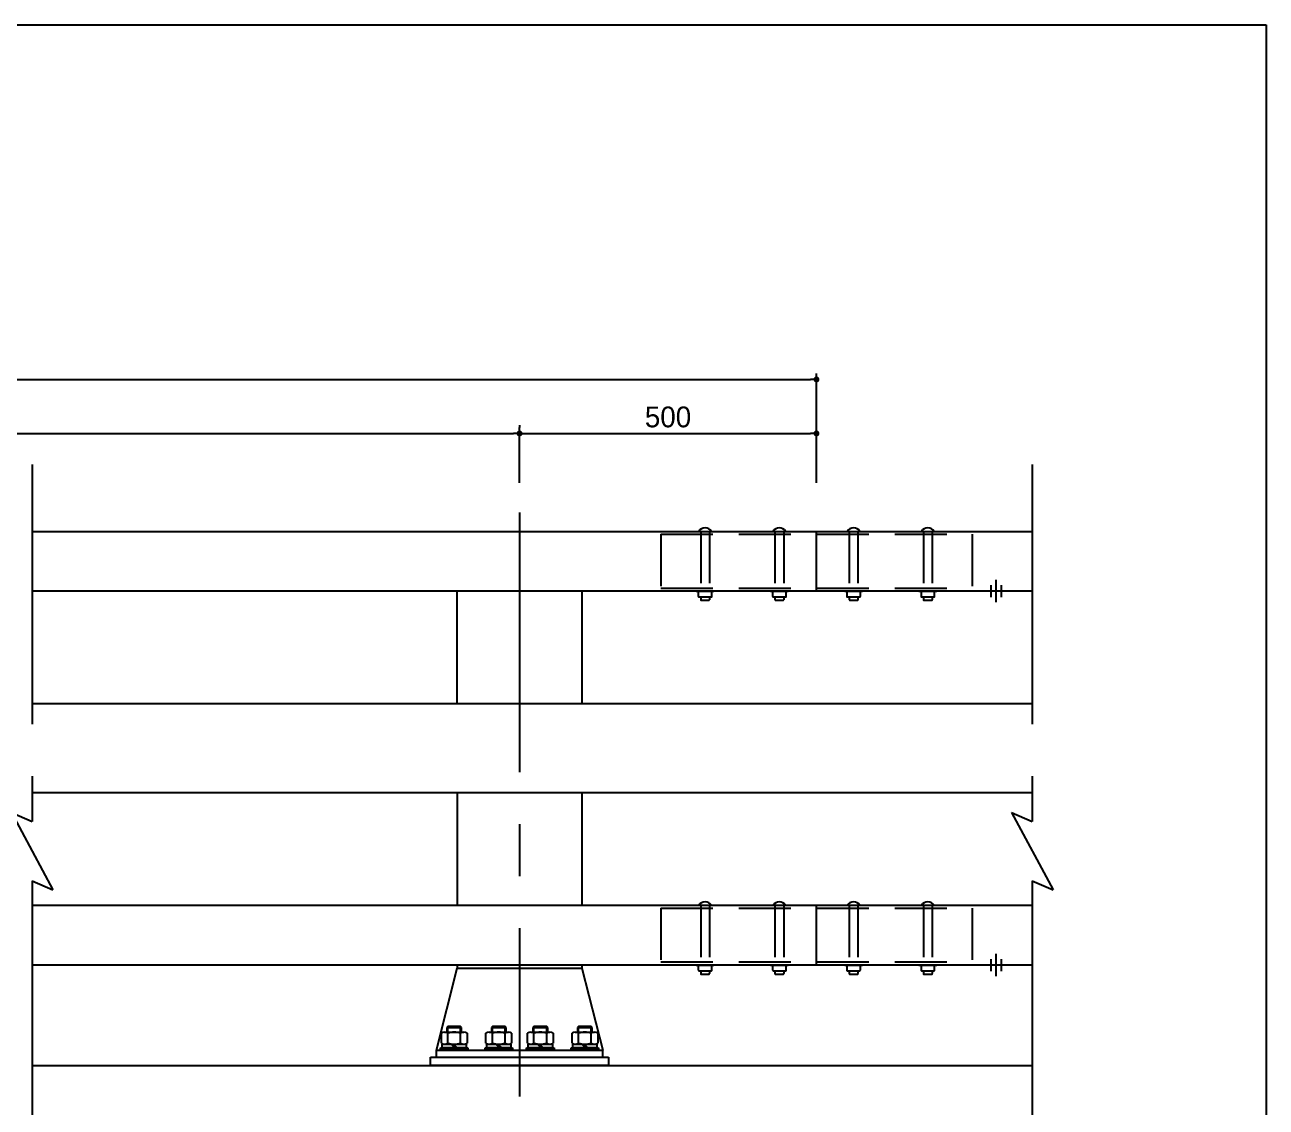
# Model space of a CAD drawing. Header units: metres. Extents: x 185094 to 267743, y 19941 to 53123.
# Drawn here: x 264187 to 266278, y 38885 to 40708 of the extents above; entities that cross this region are included whole.
import ezdxf

# ---------------------------------------------------------------- set-up
doc = ezdxf.new("R2010")
doc.units = ezdxf.units.M
doc.header["$LTSCALE"] = 500
for name, pattern in [('CENTER', [2, 1.25, -0.25, 0.25, -0.25]), ('CENTER2', [1.125, 0.75, -0.125, 0.125, -0.125]), ('HIDDEN', [0.375, 0.25, -0.125])]:
    doc.linetypes.add(name, pattern=pattern)
for name, color, linetype in [('2', 3, 'Continuous'), ('5', 6, 'Continuous'), ('6', 4, 'Continuous'), ('DIML', 1, 'Continuous'), ('THIN', 3, 'Continuous')]:
    doc.layers.add(name, color=color, linetype=linetype)
doc.styles.add('휴먼고딕', font='HMKMG.TTF')

# ---------------------------------------------------------------- blocks, each defined once
blk = doc.blocks.new('_Dot')
at = {"color": 0, "linetype": 'ByBlock', "lineweight": -2}
blk.add_line((-0.5, 0), (-1, 0), dxfattribs=at)
at = {"color": 0, "linetype": 'ByBlock', "const_width": 0.5}
blk.add_lwpolyline([(-0.25, 0, 1), (0.25, 0, 1)], format="xyb", close=True, dxfattribs=at)

msp = doc.modelspace()

# ---------------------------------------------------------------- linework, layer by layer
for p, q in [((258412.3864, 40708.1171), (266277.7884, 40708.1171)), ((266277.7884, 40708.1171), (266277.7884, 35137.5536)), ((264888.8437, 38992.4752), (264888.8437, 39009.1259)), ((264894.2564, 39010.8005), (264926.7323, 39010.8005)), ((264894.2564, 39010.8005), (264926.7323, 39010.8005)), ((264899.6858, 39020.6755), (264897.9943, 39018.9841)), ((264897.9943, 39018.9841), (264897.9943, 39010.8005)), ((264899.669, 38992.4752), (264899.669, 39009.1259)), ((264921.3029, 39020.6755), (264899.6858, 39020.6755)), ((264922.9943, 39018.9841), (264921.3029, 39020.6755)), ((264921.3197, 38992.4752), (264921.3197, 39009.1259)), ((264922.9943, 39010.8005), (264922.9943, 39018.9841)), ((264932.145, 39009.1259), (264932.145, 38992.4752)), ((264963.8437, 38992.4752), (264963.8437, 39009.1259)), ((264969.2564, 39010.8005), (265001.7323, 39010.8005)), ((264969.2564, 39010.8005), (265001.7323, 39010.8005)), ((264974.6858, 39020.6755), (264972.9943, 39018.9841)), ((264972.9943, 39018.9841), (264972.9943, 39010.8005)), ((264974.669, 38992.4752), (264974.669, 39009.1259)), ((264996.3029, 39020.6755), (264974.6858, 39020.6755)), ((264997.9943, 39018.9841), (264996.3029, 39020.6755)), ((264996.3197, 38992.4752), (264996.3197, 39009.1259)), ((264997.9943, 39010.8005), (264997.9943, 39018.9841)), ((265007.145, 39009.1259), (265007.145, 38992.4752)), ((265033.8437, 38992.4752), (265033.8437, 39009.1259)), ((265039.2564, 39010.8005), (265071.7323, 39010.8005)), ((265039.2564, 39010.8005), (265071.7323, 39010.8005)), ((265044.6858, 39020.6755), (265042.9943, 39018.9841)), ((265042.9943, 39018.9841), (265042.9943, 39010.8005)), ((265044.669, 38992.4752), (265044.669, 39009.1259)), ((265066.3029, 39020.6755), (265044.6858, 39020.6755)), ((265067.9943, 39018.9841), (265066.3029, 39020.6755)), ((265066.3197, 38992.4752), (265066.3197, 39009.1259)), ((265067.9943, 39010.8005), (265067.9943, 39018.9841)), ((265077.145, 39009.1259), (265077.145, 38992.4752)), ((265108.8437, 38992.4752), (265108.8437, 39009.1259)), ((265114.2564, 39010.8005), (265146.7323, 39010.8005)), ((265114.2564, 39010.8005), (265146.7323, 39010.8005)), ((265119.6858, 39020.6755), (265117.9943, 39018.9841)), ((265117.9943, 39018.9841), (265117.9943, 39010.8005)), ((265119.669, 38992.4752), (265119.669, 39009.1259)), ((265141.3029, 39020.6755), (265119.6858, 39020.6755)), ((265142.9943, 39018.9841), (265141.3029, 39020.6755)), ((265141.3197, 38992.4752), (265141.3197, 39009.1259)), ((265142.9943, 39010.8005), (265142.9943, 39018.9841)), ((265152.145, 39009.1259), (265152.145, 38992.4752)), ((264890.2443, 38990.8005), (264930.7443, 38990.8005)), ((264890.2443, 38984.4255), (264890.2443, 38990.8005)), ((264930.7443, 38990.8005), (264930.7443, 38984.4255)), ((264965.2443, 38984.4255), (264965.2443, 38990.8005)), ((264965.2443, 38990.8005), (265005.7443, 38990.8005)), ((265005.7443, 38990.8005), (265005.7443, 38984.4255)), ((265035.2443, 38984.4255), (265035.2443, 38990.8005)), ((265035.2443, 38990.8005), (265075.7443, 38990.8005)), ((265075.7443, 38990.8005), (265075.7443, 38984.4255)), ((265110.2443, 38984.4255), (265110.2443, 38990.8005)), ((265110.2443, 38990.8005), (265150.7443, 38990.8005)), ((265150.7443, 38990.8005), (265150.7443, 38984.4255)), ((264887.3693, 38984.4255), (264933.6193, 38984.4255)), ((264887.3693, 38980.6755), (264887.3693, 38984.4255)), ((264933.6193, 38980.6755), (264887.3693, 38980.6755)), ((264930.7443, 38984.4255), (264890.2443, 38984.4255)), ((264933.6193, 38984.4255), (264933.6193, 38980.6755)), ((264962.3693, 38980.6755), (264962.3693, 38984.4255)), ((264962.3693, 38984.4255), (265008.6193, 38984.4255)), ((265008.6193, 38980.6755), (264962.3693, 38980.6755)), ((265005.7443, 38984.4255), (264965.2443, 38984.4255)), ((265008.6193, 38984.4255), (265008.6193, 38980.6755)), ((265032.3693, 38980.6755), (265032.3693, 38984.4255)), ((265032.3693, 38984.4255), (265078.6193, 38984.4255)), ((265078.6193, 38980.6755), (265032.3693, 38980.6755)), ((265075.7443, 38984.4255), (265035.2443, 38984.4255)), ((265078.6193, 38984.4255), (265078.6193, 38980.6755)), ((265107.3693, 38980.6755), (265107.3693, 38984.4255)), ((265107.3693, 38984.4255), (265153.6193, 38984.4255)), ((265153.6193, 38980.6755), (265107.3693, 38980.6755)), ((265150.7443, 38984.4255), (265110.2443, 38984.4255)), ((265153.6193, 38984.4255), (265153.6193, 38980.6755))]:
    msp.add_line(p, q)
at = {"color": 1, "linetype": 'CENTER', "ltscale": 0.7}
for p, q in [((264199.6797, 39967.1261), (264199.6797, 39365.9501)), ((265883.8568, 39967.1261), (265883.8568, 39365.9501)), ((265020.4943, 39886.2503), (265020.4943, 38902.7725)), ((264164.6797, 39380.9501), (264234.6797, 39250.9501)), ((264164.6797, 39380.9501), (264199.6797, 39365.9501)), ((265848.8568, 39380.9501), (265918.8568, 39250.9501)), ((265848.8568, 39380.9501), (265883.8568, 39365.9501)), ((264199.6797, 39265.9501), (264199.6797, 38604.7682)), ((264199.6797, 39265.9501), (264234.6797, 39250.9501)), ((265883.8568, 39265.9501), (265883.8568, 38744.8942)), ((265883.8568, 39265.9501), (265918.8568, 39250.9501))]:
    msp.add_line(p, q, dxfattribs=at)
at = {"color": 3, "linetype": 'HIDDEN', "ltscale": 0.7}
for p, q in [((265258.4943, 39850.0837), (265782.4943, 39850.0837)), ((265258.4943, 39850.0837), (265258.4943, 39759.2674)), ((265325.6474, 39854.6755), (265325.6474, 39754.6755)), ((265340.3413, 39854.6755), (265340.3413, 39754.6755)), ((265450.6474, 39854.6755), (265450.6474, 39754.6755)), ((265465.3413, 39854.6755), (265465.3413, 39754.6755)), ((265575.6474, 39854.6755), (265575.6474, 39754.6755)), ((265590.3413, 39854.6755), (265590.3413, 39754.6755)), ((265700.6474, 39854.6755), (265700.6474, 39754.6755)), ((265715.3413, 39854.6755), (265715.3413, 39754.6755)), ((265782.4943, 39850.0837), (265782.4943, 39759.2674)), ((265258.4943, 39759.2674), (265782.4943, 39759.2674)), ((265258.4943, 39220.0837), (265782.4943, 39220.0837)), ((265258.4943, 39220.0837), (265258.4943, 39129.2674)), ((265325.6474, 39224.6755), (265325.6474, 39124.6755)), ((265340.3413, 39224.6755), (265340.3413, 39124.6755)), ((265450.6474, 39224.6755), (265450.6474, 39124.6755)), ((265465.3413, 39224.6755), (265465.3413, 39124.6755)), ((265575.6474, 39224.6755), (265575.6474, 39124.6755)), ((265590.3413, 39224.6755), (265590.3413, 39124.6755)), ((265700.6474, 39224.6755), (265700.6474, 39124.6755)), ((265715.3413, 39224.6755), (265715.3413, 39124.6755)), ((265782.4943, 39220.0837), (265782.4943, 39129.2674)), ((265258.4943, 39129.2674), (265782.4943, 39129.2674))]:
    msp.add_line(p, q, dxfattribs=at)
at = {"ltscale": 0.7}
for p, q in [((265520.4943, 39754.6755), (265520.4943, 39854.6755)), ((265520.4943, 39124.6755), (265520.4943, 39224.6755)), ((264897.9943, 39018.9841), (264922.9943, 39018.9841)), ((264972.9943, 39018.9841), (264997.9943, 39018.9841)), ((265042.9943, 39018.9841), (265067.9943, 39018.9841)), ((265117.9943, 39018.9841), (265142.9943, 39018.9841)), ((264894.2564, 38990.8005), (264926.7323, 38990.8005)), ((264969.2564, 38990.8005), (265001.7323, 38990.8005)), ((265039.2564, 38990.8005), (265071.7323, 38990.8005)), ((265114.2564, 38990.8005), (265146.7323, 38990.8005)), ((264870.4943, 38968.6755), (265170.4943, 38968.6755)), ((264870.4943, 38954.6755), (264870.4943, 38968.6755)), ((265170.4943, 38968.6755), (265170.4943, 38954.6755)), ((265170.4943, 38954.6755), (264870.4943, 38954.6755))]:
    msp.add_line(p, q, dxfattribs=at)
at = {"color": 0}
for p, q in [((265814.1336, 39764.1077), (265814.1336, 39743.604)), ((265831.5826, 39764.1077), (265831.5826, 39743.604)), ((265814.1336, 39134.1077), (265814.1336, 39113.604)), ((265831.5826, 39134.1077), (265831.5826, 39113.604))]:
    msp.add_line(p, q, dxfattribs=at)
at = {"color": 2, "linetype": 'CENTER2', "ltscale": 0.7}
for p, q in [((265822.8581, 39735.2393), (265822.8581, 39773.1128)), ((265822.8581, 39105.2393), (265822.8581, 39143.1128))]:
    msp.add_line(p, q, dxfattribs=at)
at = {"color": 2, "ltscale": 0.7}
for p, q in [((264905.5037, 38990.8005), (264911.8787, 38984.4255)), ((264909.11, 38990.8005), (264915.485, 38984.4255)), ((264980.5037, 38990.8005), (264986.8787, 38984.4255)), ((264984.11, 38990.8005), (264990.485, 38984.4255)), ((265050.5037, 38990.8005), (265056.8787, 38984.4255)), ((265054.11, 38990.8005), (265060.485, 38984.4255)), ((265125.5037, 38990.8005), (265131.8787, 38984.4255)), ((265129.11, 38990.8005), (265135.485, 38984.4255))]:
    msp.add_line(p, q, dxfattribs=at)
for centre, radius, start, end in [((264894.2564, 39001.2162), 9.5843, 55.6157526, 124.3842474), ((264910.4943, 38974.9752), 35.8253, 72.4120463, 107.5879537), ((264926.7323, 39001.2162), 9.5843, 55.6157526, 124.3842474), ((264969.2564, 39001.2162), 9.5843, 55.6157526, 124.3842474), ((264985.4943, 38974.9752), 35.8253, 72.4120463, 107.5879537), ((265001.7323, 39001.2162), 9.5843, 55.6157526, 124.3842474), ((265039.2564, 39001.2162), 9.5843, 55.6157526, 124.3842474), ((265055.4943, 38974.9752), 35.8253, 72.4120463, 107.5879537), ((265071.7323, 39001.2162), 9.5843, 55.6157526, 124.3842474), ((265114.2564, 39001.2162), 9.5843, 55.6157526, 124.3842474), ((265130.4943, 38974.9752), 35.8253, 72.4120463, 107.5879537), ((265146.7323, 39001.2162), 9.5843, 55.6157526, 124.3842474), ((264894.2564, 39000.3849), 9.5843, 235.6157526, 304.3842474), ((264910.4943, 39026.6259), 35.8253, 252.4120463, 287.5879537), ((264926.7323, 39000.3849), 9.5843, 235.6157526, 304.3842474), ((264969.2564, 39000.3849), 9.5843, 235.6157526, 304.3842474), ((264985.4943, 39026.6259), 35.8253, 252.4120463, 287.5879537), ((265001.7323, 39000.3849), 9.5843, 235.6157526, 304.3842474), ((265039.2564, 39000.3849), 9.5843, 235.6157526, 304.3842474), ((265055.4943, 39026.6259), 35.8253, 252.4120463, 287.5879537), ((265071.7323, 39000.3849), 9.5843, 235.6157526, 304.3842474), ((265114.2564, 39000.3849), 9.5843, 235.6157526, 304.3842474), ((265130.4943, 39026.6259), 35.8253, 252.4120463, 287.5879537), ((265146.7323, 39000.3849), 9.5843, 235.6157526, 304.3842474)]:
    msp.add_arc(centre, radius, start, end)
at = {"layer": '2', "color": 0}
for p, q in [((264915.4943, 39564.6755), (264915.4943, 39754.6755)), ((265125.4943, 39754.6755), (265125.4943, 39564.6755)), ((264915.4943, 39414.6755), (264915.4943, 39224.6755)), ((265125.4943, 39414.6755), (265125.4943, 39224.6755)), ((264880.4943, 38980.6755), (264915.4943, 39118.6755)), ((264915.4943, 39124.6755), (264915.4943, 39118.6755)), ((264915.4943, 39118.6755), (265125.4943, 39118.6755)), ((265125.4943, 39124.6755), (265125.4943, 39118.6755)), ((265125.4943, 39118.6755), (265160.4943, 38980.6755)), ((264880.4943, 38968.6755), (264880.4943, 38980.6755)), ((264880.4943, 38980.6755), (265160.4943, 38980.6755)), ((265160.4943, 38968.6755), (265160.4943, 38980.6755))]:
    msp.add_line(p, q, dxfattribs=at)
at = {"layer": '5', "color": 0}
for p, q in [((264199.6797, 39854.6755), (265883.8568, 39854.6755)), ((264199.6797, 39754.6755), (265883.8568, 39754.6755)), ((264199.6797, 39564.6755), (265883.8568, 39564.6755)), ((264199.6797, 39414.6755), (265883.8568, 39414.6755)), ((264199.6797, 39224.6755), (265883.8568, 39224.6755)), ((264199.6797, 39124.6755), (265883.8568, 39124.6755)), ((264199.6797, 38954.6755), (265883.8568, 38954.6755))]:
    msp.add_line(p, q, dxfattribs=at)
at = {"layer": '6', "color": 0}
for p, q in [((265318.0738, 39753.3421), (265318.0738, 39754.6755)), ((265318.0738, 39754.6755), (265347.9149, 39754.6755)), ((265347.9149, 39753.3421), (265318.0738, 39753.3421)), ((265344.4668, 39753.3421), (265321.5219, 39753.3421)), ((265321.5219, 39753.3421), (265321.5219, 39745.2463)), ((265322.4403, 39744.3279), (265343.5484, 39744.3279)), ((265325.6474, 39744.3279), (265325.6474, 39739.5727)), ((265340.3413, 39744.3279), (265340.3413, 39739.5727)), ((265344.4668, 39745.2463), (265344.4668, 39753.3421)), ((265347.9149, 39754.6755), (265347.9149, 39753.3421)), ((265443.0738, 39753.3421), (265443.0738, 39754.6755)), ((265443.0738, 39754.6755), (265472.9149, 39754.6755)), ((265472.9149, 39753.3421), (265443.0738, 39753.3421)), ((265469.4668, 39753.3421), (265446.5219, 39753.3421)), ((265446.5219, 39753.3421), (265446.5219, 39745.2463)), ((265447.4403, 39744.3279), (265468.5484, 39744.3279)), ((265450.6474, 39744.3279), (265450.6474, 39739.5727)), ((265465.3413, 39744.3279), (265465.3413, 39739.5727)), ((265469.4668, 39745.2463), (265469.4668, 39753.3421)), ((265472.9149, 39754.6755), (265472.9149, 39753.3421)), ((265568.0738, 39753.3421), (265568.0738, 39754.6755)), ((265568.0738, 39754.6755), (265597.9149, 39754.6755)), ((265597.9149, 39753.3421), (265568.0738, 39753.3421)), ((265594.4668, 39753.3421), (265571.5219, 39753.3421)), ((265571.5219, 39753.3421), (265571.5219, 39745.2463)), ((265572.4403, 39744.3279), (265593.5484, 39744.3279)), ((265575.6474, 39744.3279), (265575.6474, 39739.5727)), ((265590.3413, 39744.3279), (265590.3413, 39739.5727)), ((265594.4668, 39745.2463), (265594.4668, 39753.3421)), ((265597.9149, 39754.6755), (265597.9149, 39753.3421)), ((265693.0738, 39753.3421), (265693.0738, 39754.6755)), ((265693.0738, 39754.6755), (265722.9149, 39754.6755)), ((265722.9149, 39753.3421), (265693.0738, 39753.3421)), ((265719.4668, 39753.3421), (265696.5219, 39753.3421)), ((265696.5219, 39753.3421), (265696.5219, 39745.2463)), ((265697.4403, 39744.3279), (265718.5484, 39744.3279)), ((265700.6474, 39754.6755), (265700.6474, 39753.3421)), ((265700.6474, 39744.3279), (265700.6474, 39739.5727)), ((265715.3413, 39754.6755), (265715.3413, 39753.3421)), ((265715.3413, 39744.3279), (265715.3413, 39739.5727)), ((265719.4668, 39745.2463), (265719.4668, 39753.3421)), ((265722.9149, 39754.6755), (265722.9149, 39753.3421)), ((265326.5658, 39738.6543), (265339.4229, 39738.6543)), ((265451.5658, 39738.6543), (265464.4229, 39738.6543)), ((265576.5658, 39738.6543), (265589.4229, 39738.6543)), ((265701.5658, 39738.6543), (265714.4229, 39738.6543)), ((265318.0738, 39123.3421), (265318.0738, 39124.6755)), ((265318.0738, 39124.6755), (265347.9149, 39124.6755)), ((265347.9149, 39123.3421), (265318.0738, 39123.3421)), ((265344.4668, 39123.3421), (265321.5219, 39123.3421)), ((265321.5219, 39123.3421), (265321.5219, 39115.2463)), ((265322.4403, 39114.3279), (265343.5484, 39114.3279)), ((265325.6474, 39114.3279), (265325.6474, 39109.5727)), ((265340.3413, 39114.3279), (265340.3413, 39109.5727)), ((265344.4668, 39115.2463), (265344.4668, 39123.3421)), ((265347.9149, 39124.6755), (265347.9149, 39123.3421)), ((265443.0738, 39123.3421), (265443.0738, 39124.6755)), ((265443.0738, 39124.6755), (265472.9149, 39124.6755)), ((265472.9149, 39123.3421), (265443.0738, 39123.3421)), ((265469.4668, 39123.3421), (265446.5219, 39123.3421)), ((265446.5219, 39123.3421), (265446.5219, 39115.2463)), ((265447.4403, 39114.3279), (265468.5484, 39114.3279)), ((265450.6474, 39114.3279), (265450.6474, 39109.5727)), ((265465.3413, 39114.3279), (265465.3413, 39109.5727)), ((265469.4668, 39115.2463), (265469.4668, 39123.3421)), ((265472.9149, 39124.6755), (265472.9149, 39123.3421)), ((265568.0738, 39123.3421), (265568.0738, 39124.6755)), ((265568.0738, 39124.6755), (265597.9149, 39124.6755)), ((265597.9149, 39123.3421), (265568.0738, 39123.3421)), ((265594.4668, 39123.3421), (265571.5219, 39123.3421)), ((265571.5219, 39123.3421), (265571.5219, 39115.2463)), ((265572.4403, 39114.3279), (265593.5484, 39114.3279)), ((265575.6474, 39114.3279), (265575.6474, 39109.5727)), ((265590.3413, 39114.3279), (265590.3413, 39109.5727)), ((265594.4668, 39115.2463), (265594.4668, 39123.3421)), ((265597.9149, 39124.6755), (265597.9149, 39123.3421)), ((265693.0738, 39123.3421), (265693.0738, 39124.6755)), ((265693.0738, 39124.6755), (265722.9149, 39124.6755)), ((265722.9149, 39123.3421), (265693.0738, 39123.3421)), ((265719.4668, 39123.3421), (265696.5219, 39123.3421)), ((265696.5219, 39123.3421), (265696.5219, 39115.2463)), ((265697.4403, 39114.3279), (265718.5484, 39114.3279)), ((265700.6474, 39124.6755), (265700.6474, 39123.3421)), ((265700.6474, 39114.3279), (265700.6474, 39109.5727)), ((265715.3413, 39124.6755), (265715.3413, 39123.3421)), ((265715.3413, 39114.3279), (265715.3413, 39109.5727)), ((265719.4668, 39115.2463), (265719.4668, 39123.3421)), ((265722.9149, 39124.6755), (265722.9149, 39123.3421)), ((265326.5658, 39108.6543), (265339.4229, 39108.6543)), ((265451.5658, 39108.6543), (265464.4229, 39108.6543)), ((265576.5658, 39108.6543), (265589.4229, 39108.6543)), ((265701.5658, 39108.6543), (265714.4229, 39108.6543))]:
    msp.add_line(p, q, dxfattribs=at)
for centre, radius, start, end in [((265332.9943, 39847.7355), 12.8008, 32.8307225, 147.1692775), ((265457.9943, 39847.7355), 12.8008, 32.8307225, 147.1692775), ((265582.9943, 39847.7355), 12.8008, 32.8307225, 147.1692775), ((265707.9943, 39847.7355), 12.8008, 32.8307225, 147.1692775), ((265322.4403, 39745.2463), 0.9184, 180, 270), ((265326.5658, 39739.5727), 0.9184, 180, 270), ((265339.4229, 39739.5727), 0.9184, 270, 0), ((265343.5484, 39745.2463), 0.9184, 270, 0), ((265447.4403, 39745.2463), 0.9184, 180, 270), ((265451.5658, 39739.5727), 0.9184, 180, 270), ((265464.4229, 39739.5727), 0.9184, 270, 0), ((265468.5484, 39745.2463), 0.9184, 270, 0), ((265572.4403, 39745.2463), 0.9184, 180, 270), ((265576.5658, 39739.5727), 0.9184, 180, 270), ((265589.4229, 39739.5727), 0.9184, 270, 0), ((265593.5484, 39745.2463), 0.9184, 270, 0), ((265697.4403, 39745.2463), 0.9184, 180, 270), ((265701.5658, 39739.5727), 0.9184, 180, 270), ((265714.4229, 39739.5727), 0.9184, 270, 0), ((265718.5484, 39745.2463), 0.9184, 270, 0), ((265332.9943, 39217.7355), 12.8008, 32.8307225, 147.1692775), ((265457.9943, 39217.7355), 12.8008, 32.8307225, 147.1692775), ((265582.9943, 39217.7355), 12.8008, 32.8307225, 147.1692775), ((265707.9943, 39217.7355), 12.8008, 32.8307225, 147.1692775), ((265322.4403, 39115.2463), 0.9184, 180, 270), ((265343.5484, 39115.2463), 0.9184, 270, 0), ((265447.4403, 39115.2463), 0.9184, 180, 270), ((265468.5484, 39115.2463), 0.9184, 270, 0), ((265572.4403, 39115.2463), 0.9184, 180, 270), ((265593.5484, 39115.2463), 0.9184, 270, 0), ((265697.4403, 39115.2463), 0.9184, 180, 270), ((265718.5484, 39115.2463), 0.9184, 270, 0), ((265326.5658, 39109.5727), 0.9184, 180, 270), ((265339.4229, 39109.5727), 0.9184, 270, 0), ((265451.5658, 39109.5727), 0.9184, 180, 270), ((265464.4229, 39109.5727), 0.9184, 270, 0), ((265576.5658, 39109.5727), 0.9184, 180, 270), ((265589.4229, 39109.5727), 0.9184, 270, 0), ((265701.5658, 39109.5727), 0.9184, 180, 270), ((265714.4229, 39109.5727), 0.9184, 270, 0)]:
    msp.add_arc(centre, radius, start, end, dxfattribs=at)
at = {"layer": 'DIML', "color": 1, "ltscale": 0.7}
for p, q in [((265520.4943, 39936.7361), (265520.4943, 40120.6157)), ((261530.4943, 40110.6157), (265510.4943, 40110.6157)), ((265020.4943, 40033.7419), (265020.4943, 40029.6563)), ((263030.4943, 40019.6563), (265010.4943, 40019.6563)), ((265020.4943, 39936.2503), (265020.4943, 40029.6563)), ((265030.4943, 40019.6563), (265510.4943, 40019.6563)), ((265520.4943, 39936.7361), (265520.4943, 40029.6563))]:
    msp.add_line(p, q, dxfattribs=at)
at = {"layer": 'THIN'}
for p, q in [((264899.6858, 39010.8005), (264899.6858, 39020.6755)), ((264921.3029, 39010.8005), (264921.3029, 39020.6755)), ((264974.6858, 39010.8005), (264974.6858, 39020.6755)), ((264996.3029, 39010.8005), (264996.3029, 39020.6755)), ((265044.6858, 39010.8005), (265044.6858, 39020.6755)), ((265066.3029, 39010.8005), (265066.3029, 39020.6755)), ((265119.6858, 39010.8005), (265119.6858, 39020.6755)), ((265141.3029, 39010.8005), (265141.3029, 39020.6755))]:
    msp.add_line(p, q, dxfattribs=at)

# ---------------------------------------------------------------- block references
at = {"layer": 'DIML', "color": 1, "ltscale": 0.7, "xscale": 10, "yscale": 10, "zscale": 10}
for p in [(265520.4943, 40110.6157), (265020.4943, 40019.6563), (265520.4943, 40019.6563)]:
    msp.add_blockref('_Dot', p, dxfattribs=at)
at = {"layer": 'DIML', "color": 1, "ltscale": 0.7, "xscale": 10, "yscale": 10, "zscale": 10, "rotation": 180}
msp.add_blockref('_Dot', (265020.4943, 40019.6563), dxfattribs=at)

# ---------------------------------------------------------------- texts
at = {"layer": 'DIML', "color": 7, "ltscale": 0.7, "insert": (265270.4943, 40047.2461), "char_height": 35, "attachment_point": 5, "style": '휴먼고딕'}
msp.add_mtext('500', dxfattribs=at)

doc.saveas('drawing.dxf')
